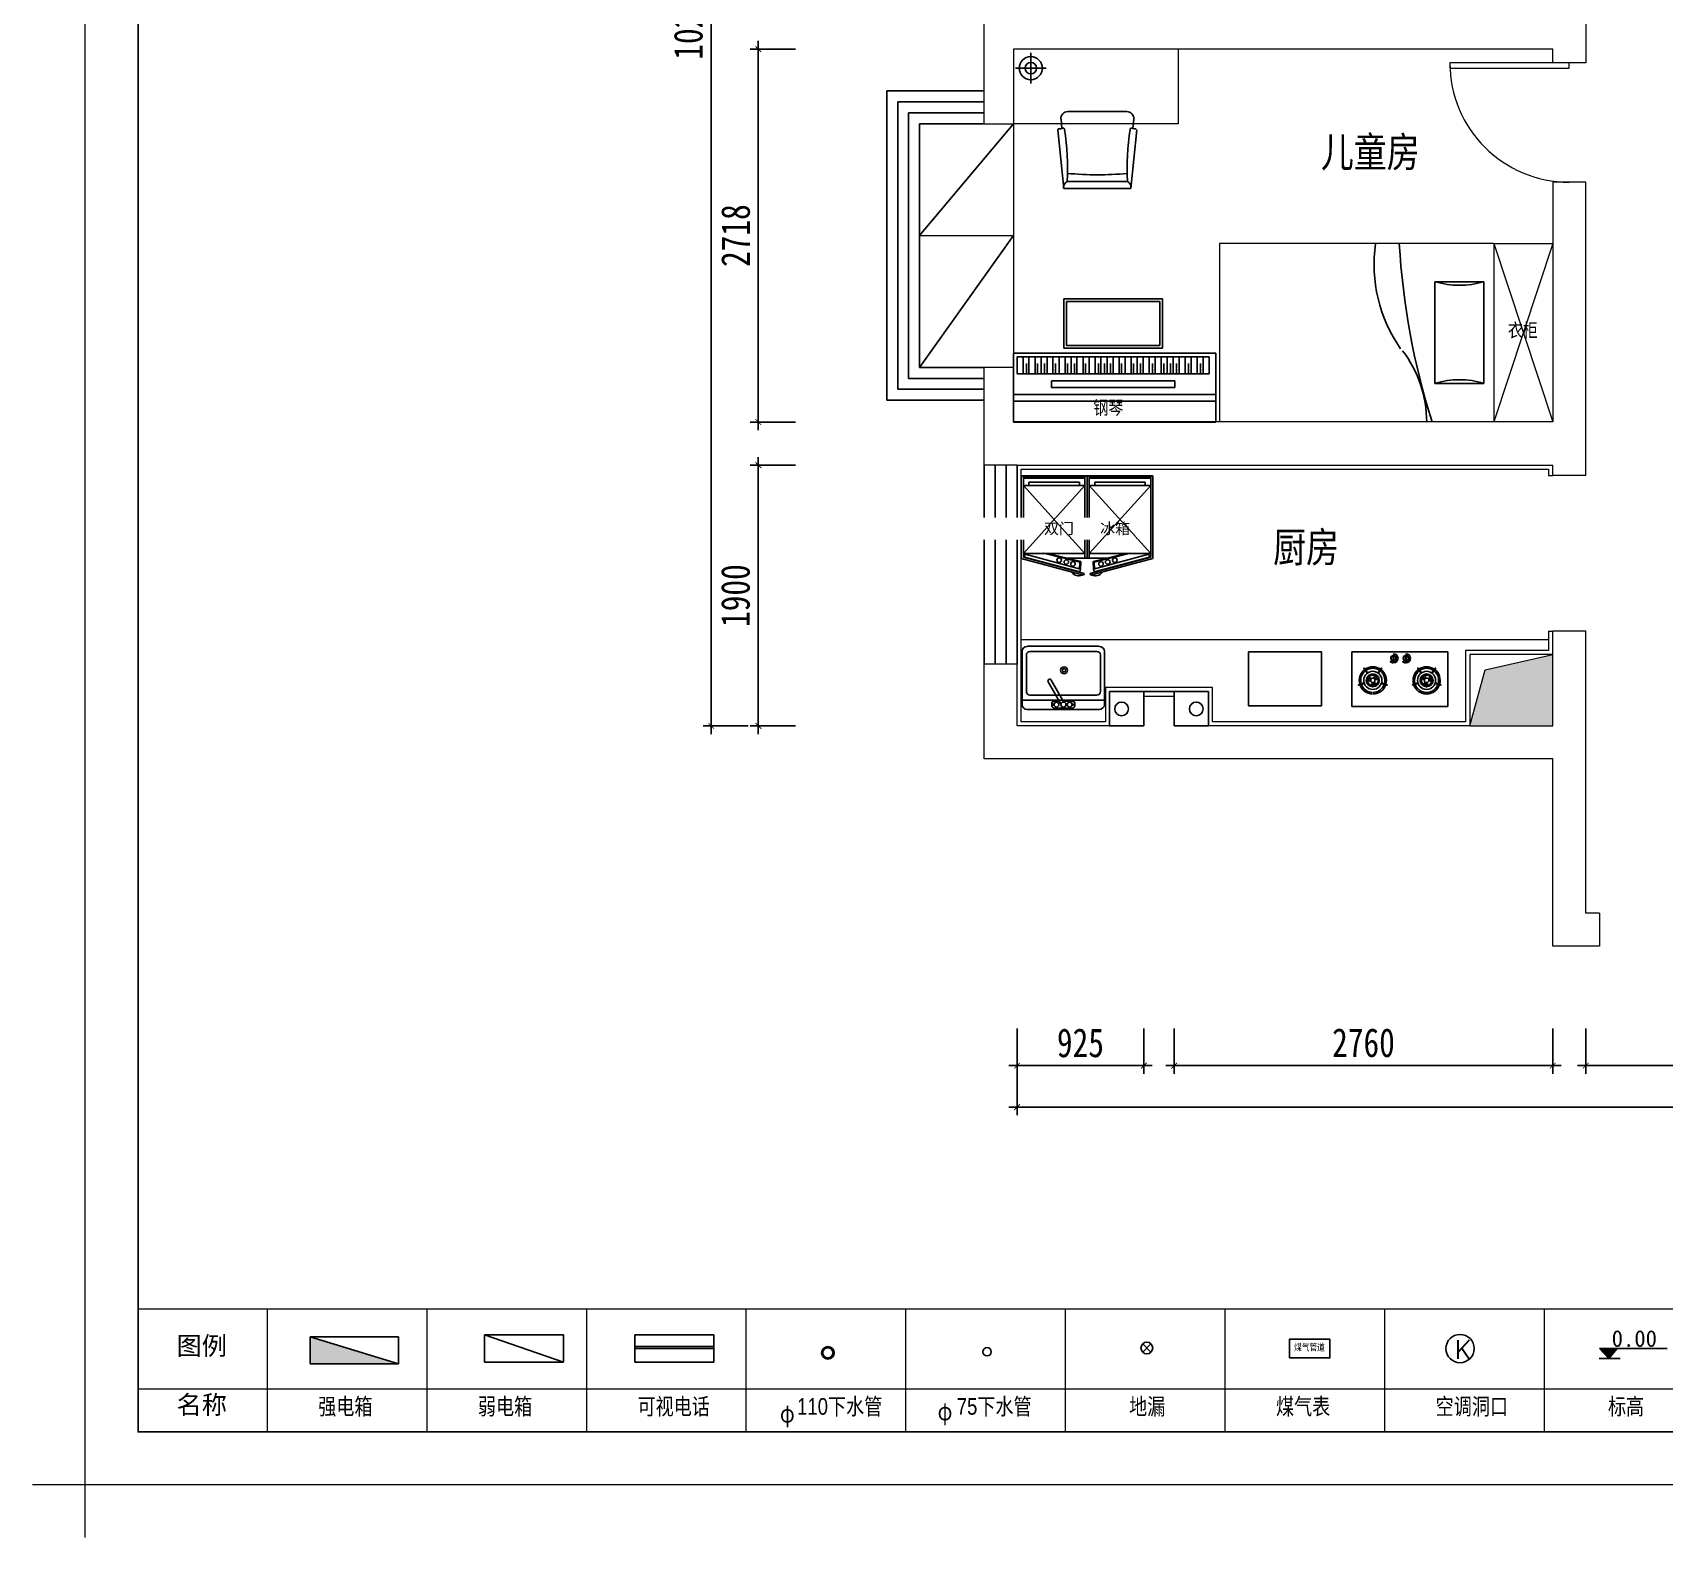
# Model space of a CAD drawing. Header units: millimetres. Extents: x 757294 to 891425, y -262592 to 287632.
# Drawn here: x 814055 to 825949, y -217126 to -206158 of the extents above; entities that cross this region are included whole.
import ezdxf

# ---------------------------------------------------------------- set-up
doc = ezdxf.new("R2010")
doc.units = ezdxf.units.MM
doc.header["$LTSCALE"] = 4
for name, color, linetype in [('t', 3, 'Continuous'), ('T-MS-图框', 8, 'Continuous'), ('家具1', 3, 'Continuous'), ('管道 灯具 开关 电线', 1, 'Continuous')]:
    doc.layers.add(name, color=color, linetype=linetype)
doc.layers.add('家具外轮廓线', color=3, linetype='Continuous', lineweight=15)
doc.layers.add('家具线', color=3, linetype='Continuous', lineweight=25)
doc.styles.add('-宋体', font='', dxfattribs={"width": 0.8})
doc.styles.add('-黑体', font='simhei.ttf', dxfattribs={"width": 0.8})
doc.styles.add('300', font='', dxfattribs={"height": 300})
doc.styles.get("Standard").update_dxf_attribs({"font": 'txt', "bigfont": 'gbcbig.shx'})
doc.styles.add('锦华 字体', font='')
doc.styles.get('-宋体').set_extended_font_data('仿宋_GB2312')
doc.styles.get('300').set_extended_font_data('SimSun')
doc.styles.get('锦华 字体').set_extended_font_data('NSimSun')
doc.dimstyles.new('立面尺寸标注', dxfattribs={"dimscale": 60, "dimtxt": 3.5, "dimasz": 0.7, "dimexe": 1, "dimexo": 0.5, "dimgap": 1, "dimtad": 1, "dimdec": 0, "dimdsep": 46, "dimtxsty": '-黑体', "dimblk": 'ARCHTICK', "dimcen": 2.5, "dimdle": 1, "dimclrd": 1, "dimclre": 1, "dimclrt": 3, "dimadec": 0, "dimazin": 0, "dimtfac": 1, "dimtdec": 0, "dimtix": 1, "dimtmove": 2, "dimatfit": 3, "dimfxl": 4.5, "dimfxlon": 1, "dimtolj": 1, "dimtzin": 0, "dimarcsym": 0})

# ---------------------------------------------------------------- blocks, each defined once
blk = doc.blocks.new('asdasda')
at = {"color": 1}
for p, q in [((172225, -5302), (172225, 20019)), ((205919, -4802), (171725, -4802))]:
    blk.add_line(p, q, dxfattribs=at)
at = {"layer": 'T-MS-图框', "color": 1}
blk.add_lwpolyline([(172725, 19019), (204919, 19019), (204919, -4302), (172725, -4302)], close=True, dxfattribs=at)
blk = doc.blocks.new('新123')
at = {"layer": '管道 灯具 开关 电线'}
blk.add_hatch(color=1, dxfattribs=at).paths.add_polyline_path([(-322704, -915784), (-323421, -915563), (-323421, -915784)])
at = {"layer": '管道 灯具 开关 电线', "color": 1}
for p, q in [((-323421, -915563), (-322704, -915563)), ((-323421, -915784), (-323421, -915563)), ((-323421, -915563), (-322704, -915784)), ((-322704, -915563), (-322704, -915784)), ((-322704, -915784), (-323421, -915784))]:
    blk.add_line(p, q, dxfattribs=at)
blk = doc.blocks.new('45y')
at = {"layer": '管道 灯具 开关 电线'}
blk.add_hatch(color=10, dxfattribs=at).paths.add_polyline_path([(412030, 294790), (411861, 294790), (411950, 294697)])
at = {"color": 3}
for p, q in [((398014, 295165), (420369, 295165)), ((399235, 295165), (399235, 294001)), ((400748, 295165), (400748, 294001)), ((402261, 295165), (402261, 294001)), ((403773, 295165), (403773, 294001)), ((405286, 295165), (405286, 294001)), ((406799, 295165), (406799, 294001)), ((408311, 295165), (408311, 294001)), ((409824, 295165), (409824, 294001)), ((411336, 295165), (411336, 294001)), ((411336, 295165), (411336, 294001)), ((398014, 294409), (420369, 294409))]:
    blk.add_line(p, q, dxfattribs=at)
at = {"layer": '管道 灯具 开关 电线', "color": 1}
for p, q in [((401295, 294920), (402045, 294920)), ((401295, 294660), (401295, 294920)), ((402045, 294920), (402045, 294660)), ((402719, 294920), (403469, 294920)), ((402719, 294660), (402719, 294920)), ((403469, 294920), (403469, 294660)), ((403469, 294810), (402719, 294810)), ((403469, 294790), (402719, 294790)), ((402045, 294660), (401295, 294660)), ((403469, 294660), (402719, 294660))]:
    blk.add_line(p, q, dxfattribs=at)
at = {"layer": '管道 灯具 开关 电线'}
for p, q in [((407533, 294834), (407611, 294756)), ((407533, 294756), (407611, 294834))]:
    blk.add_line(p, q, dxfattribs=at)
at = {"layer": '管道 灯具 开关 电线', "color": 10}
for p, q in [((412503, 294790), (411861, 294790)), ((411861, 294790), (411950, 294697)), ((411950, 294697), (412030, 294790)), ((412030, 294790), (411950, 294697)), ((412057, 294697), (411857, 294697))]:
    blk.add_line(p, q, dxfattribs=at)
at = {"layer": '管道 灯具 开关 电线', "color": 1}
blk.add_lwpolyline([(402045, 294660), (401295, 294920)], dxfattribs=at)
at = {"layer": '管道 灯具 开关 电线'}
blk.add_lwpolyline([(409307, 294880), (409307, 294701), (408925, 294701), (408925, 294880)], close=True, dxfattribs=at)
for centre, radius in [((404550, 294749), 59.4), ((404550, 294749), 48.6), ((406059, 294759), 39.4), ((407572, 294795), 55.5)]:
    blk.add_circle(centre, radius, dxfattribs=at)
blk.add_ellipse((410540, 294790), major_axis=(134, 1), ratio=1, start_param=-0.006335, end_param=6.27685, dxfattribs=at)
blk.add_blockref('asdasda', (225288, 298302))
at = {"layer": '管道 灯具 开关 电线', "xscale": 1.167898861458525, "yscale": 1.167898861458525, "zscale": 1.167898861463415}
blk.add_blockref('新123', (777368, 1364187), dxfattribs=at)
at = {"layer": 't', "color": 3, "char_height": 175.18, "width": 4575.3, "attachment_point": 1, "style": '锦华 字体'}
for s, insert in [('{\\fArial Unicode MS|b0|i0|c134|p0;图例}', (398378, 294904)), ('{\\fSimHei|b0|i0|c134|p49;名称}', (398378, 294345))]:
    blk.add_mtext(s, dxfattribs=dict(at, insert=insert))
at = {"layer": 't'}
for s, insert, char_height, width, attachment_point, style in [('{\\fArial Unicode MS|b0|i0|c134|p0;煤气管道}', (408968, 294834), 64.58, 348.24, 1, '-宋体'), ('{\\fArial Unicode MS|b0|i0|c134|p0;强电箱}', (399720, 294320), 157.11, 1335.31, 1, '-黑体'), ('{\\fArial Unicode MS|b0|i0|c134|p0;弱电箱}', (401233, 294320), 157.11, 1335.31, 1, '-黑体'), ('{\\fArial Unicode MS|b0|i0|c134|p0;可视电话}', (402746, 294320), 157.11, 1335.31, 1, '-黑体'), ('{\\fSimSun|b0|i0|c134|p2;\\H1.083x;φ}', (404236, 294259), 157.11, 2735.34, 3, '-黑体'), ('{\\fArial Unicode MS|b0|i0|c134|p0;110下水管}', (404258, 294320), 157.11, 1335.31, 1, '-黑体'), ('{\\fSimSun|b0|i0|c134|p2;\\H1.083x;φ}', (405730, 294280), 157.11, 2735.34, 3, '-黑体'), ('{\\fArial Unicode MS|b0|i0|c134|p0;75下水管}', (405771, 294320), 157.11, 1335.31, 1, '-黑体'), ('{\\fArial Unicode MS|b0|i0|c134|p0;地漏}', (407404, 294320), 157.11, 1335.31, 1, '-黑体'), ('{\\fArial Unicode MS|b0|i0|c134|p0;煤气表}', (408796, 294320), 157.11, 1335.31, 1, '-黑体'), ('{\\fArial Unicode MS|b0|i0|c134|p0;空调洞口}', (410309, 294320), 157.11, 1335.31, 1, '-黑体'), ('{\\fArial Unicode MS|b0|i0|c134|p0;标高}', (411942, 294320), 157.11, 1335.31, 1, '-黑体')]:
    blk.add_mtext(s, dxfattribs=dict(at, insert=insert, char_height=char_height, width=width, attachment_point=attachment_point, style=style))
at = {"layer": '管道 灯具 开关 电线'}
blk.add_text('K', height=175, dxfattribs=at).set_placement((410490, 294694))
at = {"layer": '管道 灯具 开关 电线', "style": '300'}
blk.add_text('0.00', height=157.7, dxfattribs=at).set_placement((411977, 294806))
blk = doc.blocks.new('_ArchTick')
at = {"color": 0, "linetype": 'ByBlock', "const_width": 0.15}
blk.add_lwpolyline([(-0.5, -0.5), (0.5, 0.5)], dxfattribs=at)
blk = doc.blocks.new('*D238')
at = {"layer": 'Defpoints', "color": 0, "ltscale": 5}
for p in [(825376, -212576), (830476, -212576), (825376, -213687)]:
    blk.add_point(p, dxfattribs=at)
at = {"layer": '家具外轮廓线', "color": 1, "lineweight": -2, "ltscale": 5}
for p, q in [((825376, -213417), (825376, -213747)), ((830476, -213417), (830476, -213747)), ((830536, -213687), (825316, -213687))]:
    blk.add_line(p, q, dxfattribs=at)
at = {"layer": '家具外轮廓线', "color": 1, "lineweight": -2, "ltscale": 5, "xscale": 42, "yscale": 42, "zscale": 42, "rotation": 180}
blk.add_blockref('_ArchTick', (825376, -213687), dxfattribs=at)
at = {"layer": '家具外轮廓线', "color": 1, "lineweight": -2, "ltscale": 5, "xscale": 42, "yscale": 42, "zscale": 42}
blk.add_blockref('_ArchTick', (830476, -213687), dxfattribs=at)
at = {"layer": '家具外轮廓线', "color": 3, "ltscale": 5, "insert": (827926, -213521), "char_height": 210, "attachment_point": 5, "style": '-黑体'}
blk.add_mtext('\\A1;5100', dxfattribs=at)
blk = doc.blocks.new('*D239')
at = {"layer": 'Defpoints', "color": 0, "ltscale": 5}
for p in [(822376, -211211), (825136, -211211), (822376, -213687)]:
    blk.add_point(p, dxfattribs=at)
at = {"layer": '家具外轮廓线', "color": 1, "lineweight": -2, "ltscale": 5}
for p, q in [((822376, -213417), (822376, -213747)), ((825136, -213417), (825136, -213747)), ((825196, -213687), (822316, -213687))]:
    blk.add_line(p, q, dxfattribs=at)
at = {"layer": '家具外轮廓线', "color": 1, "lineweight": -2, "ltscale": 5, "xscale": 42, "yscale": 42, "zscale": 42, "rotation": 180}
blk.add_blockref('_ArchTick', (822376, -213687), dxfattribs=at)
at = {"layer": '家具外轮廓线', "color": 1, "lineweight": -2, "ltscale": 5, "xscale": 42, "yscale": 42, "zscale": 42}
blk.add_blockref('_ArchTick', (825136, -213687), dxfattribs=at)
at = {"layer": '家具外轮廓线', "color": 3, "ltscale": 5, "insert": (823756, -213521), "char_height": 210, "attachment_point": 5, "style": '-黑体'}
blk.add_mtext('\\A1;2760', dxfattribs=at)
blk = doc.blocks.new('*D240')
at = {"layer": 'Defpoints', "color": 0, "ltscale": 5}
for p in [(821231, -211211), (822156, -211211), (821231, -213687)]:
    blk.add_point(p, dxfattribs=at)
at = {"layer": '家具外轮廓线', "color": 1, "lineweight": -2, "ltscale": 5}
for p, q in [((821231, -213417), (821231, -213747)), ((822156, -213417), (822156, -213747)), ((822216, -213687), (821171, -213687))]:
    blk.add_line(p, q, dxfattribs=at)
at = {"layer": '家具外轮廓线', "color": 1, "lineweight": -2, "ltscale": 5, "xscale": 42, "yscale": 42, "zscale": 42, "rotation": 180}
blk.add_blockref('_ArchTick', (821231, -213687), dxfattribs=at)
at = {"layer": '家具外轮廓线', "color": 1, "lineweight": -2, "ltscale": 5, "xscale": 42, "yscale": 42, "zscale": 42}
blk.add_blockref('_ArchTick', (822156, -213687), dxfattribs=at)
at = {"layer": '家具外轮廓线', "color": 3, "ltscale": 5, "insert": (821693, -213522), "char_height": 210, "attachment_point": 5, "style": '-黑体'}
blk.add_mtext('\\A1;925', dxfattribs=at)
blk = doc.blocks.new('*D241')
at = {"layer": 'Defpoints', "color": 0, "ltscale": 5}
for p in [(821231, -211211), (831926, -212656), (821231, -213989)]:
    blk.add_point(p, dxfattribs=at)
at = {"layer": '家具外轮廓线', "color": 1, "lineweight": -2, "ltscale": 5}
for p, q in [((821231, -213719), (821231, -214049)), ((831926, -213719), (831926, -214049)), ((831986, -213989), (821171, -213989))]:
    blk.add_line(p, q, dxfattribs=at)
at = {"layer": '家具外轮廓线', "color": 1, "lineweight": -2, "ltscale": 5, "xscale": 42, "yscale": 42, "zscale": 42, "rotation": 180}
blk.add_blockref('_ArchTick', (821231, -213989), dxfattribs=at)
at = {"layer": '家具外轮廓线', "color": 1, "lineweight": -2, "ltscale": 5, "xscale": 42, "yscale": 42, "zscale": 42}
blk.add_blockref('_ArchTick', (831926, -213989), dxfattribs=at)
at = {"layer": '家具外轮廓线', "color": 3, "ltscale": 5, "insert": (826578, -213823), "char_height": 210, "attachment_point": 5, "style": '-黑体'}
blk.add_mtext('\\A1;10695', dxfattribs=at)
blk = doc.blocks.new('*D248')
at = {"layer": 'Defpoints', "color": 0, "ltscale": 5}
for p in [(821206, -206278), (819345, -208996), (821206, -208996)]:
    blk.add_point(p, dxfattribs=at)
at = {"layer": '家具外轮廓线', "color": 1, "lineweight": -2, "ltscale": 5}
for p, q in [((819345, -206218), (819345, -209056)), ((819615, -206278), (819285, -206278)), ((819615, -208996), (819285, -208996))]:
    blk.add_line(p, q, dxfattribs=at)
at = {"layer": '家具外轮廓线', "color": 1, "lineweight": -2, "ltscale": 5, "xscale": 42, "yscale": 42, "zscale": 42}
for p, rotation in [((819345, -206278), 90), ((819345, -208996), 270)]:
    blk.add_blockref('_ArchTick', p, dxfattribs=dict(at, rotation=rotation))
at = {"layer": '家具外轮廓线', "color": 3, "ltscale": 5, "insert": (819180, -207637), "char_height": 210, "attachment_point": 5, "rotation": 90, "style": '-黑体'}
blk.add_mtext('\\A1;2718', dxfattribs=at)
blk = doc.blocks.new('*D249')
at = {"layer": 'Defpoints', "color": 0, "ltscale": 5}
for p in [(821231, -209311), (819345, -211211), (821231, -211211)]:
    blk.add_point(p, dxfattribs=at)
at = {"layer": '家具外轮廓线', "color": 1, "lineweight": -2, "ltscale": 5}
for p, q in [((819615, -209311), (819285, -209311)), ((819345, -209251), (819345, -211271)), ((819615, -211211), (819285, -211211))]:
    blk.add_line(p, q, dxfattribs=at)
at = {"layer": '家具外轮廓线', "color": 1, "lineweight": -2, "ltscale": 5, "xscale": 42, "yscale": 42, "zscale": 42}
for p, rotation in [((819345, -209311), 90), ((819345, -211211), 270)]:
    blk.add_blockref('_ArchTick', p, dxfattribs=dict(at, rotation=rotation))
at = {"layer": '家具外轮廓线', "color": 3, "ltscale": 5, "insert": (819179, -210261), "char_height": 210, "attachment_point": 5, "rotation": 90, "style": '-黑体'}
blk.add_mtext('\\A1;1900', dxfattribs=at)
blk = doc.blocks.new('*D233')
at = {"layer": 'Defpoints', "color": 0, "ltscale": 5}
for p in [(821216, -200928), (819002, -211211), (821231, -211211)]:
    blk.add_point(p, dxfattribs=at)
at = {"layer": '家具外轮廓线', "color": 1, "lineweight": -2, "ltscale": 5}
for p, q in [((819002, -200868), (819002, -211271)), ((819272, -200928), (818942, -200928)), ((819272, -211211), (818942, -211211))]:
    blk.add_line(p, q, dxfattribs=at)
at = {"layer": '家具外轮廓线', "color": 1, "lineweight": -2, "ltscale": 5, "xscale": 42, "yscale": 42, "zscale": 42}
for p, rotation in [((819002, -200928), 90), ((819002, -211211), 270)]:
    blk.add_blockref('_ArchTick', p, dxfattribs=dict(at, rotation=rotation))
at = {"layer": '家具外轮廓线', "color": 3, "ltscale": 5, "insert": (818835, -206069), "char_height": 210, "attachment_point": 5, "rotation": 90, "style": '-黑体'}
blk.add_mtext('\\A1;10283', dxfattribs=at)
blk = doc.blocks.new('zt')
at = {"layer": '家具1', "color": 3, "linetype": 'ByBlock'}
for p, q in [((38601, 56033), (38601, 56433)), ((38601, 56433), (39301, 56433)), ((39301, 56433), (39301, 56033)), ((39301, 56033), (38601, 56033))]:
    blk.add_line(p, q, dxfattribs=at)
at = {"layer": '家具1', "color": 1}
for p, q in [((38690, 56261), (38651, 56274)), ((38691, 56264), (38652, 56277)), ((38818, 56264), (38857, 56277)), ((38819, 56261), (38858, 56274)), ((39082, 56261), (39044, 56274)), ((39083, 56264), (39045, 56277)), ((39211, 56264), (39250, 56277)), ((39212, 56261), (39251, 56274)), ((38713, 56188), (38690, 56155)), ((38716, 56186), (38692, 56153)), ((38793, 56186), (38817, 56153)), ((38796, 56188), (38820, 56155)), ((39106, 56188), (39082, 56155)), ((39109, 56186), (39085, 56153)), ((39186, 56186), (39210, 56153)), ((39188, 56188), (39212, 56155)), ((38876, 56083), (38873, 56083)), ((38876, 56080), (38873, 56080)), ((38903, 56099), (38903, 56064)), ((38904, 56111), (38904, 56114)), ((38906, 56051), (38906, 56048)), ((38907, 56111), (38907, 56114)), ((38909, 56099), (38909, 56064)), ((38927, 56103), (38929, 56105)), ((38966, 56083), (38963, 56083)), ((38966, 56080), (38963, 56080)), ((38993, 56099), (38993, 56064)), ((38995, 56111), (38995, 56114)), ((38996, 56051), (38996, 56048)), ((38998, 56111), (38998, 56114)), ((38999, 56099), (38999, 56064)), ((39017, 56103), (39019, 56105))]:
    blk.add_line(p, q, dxfattribs=at)
for centre, radius in [((38755, 56242), 66), ((38755, 56242), 47.3), ((38755, 56242), 38.5), ((39147, 56242), 66), ((39147, 56242), 47.3), ((39147, 56242), 38.5), ((38755, 56242), 16.5), ((39147, 56242), 16.5), ((38906, 56081), 20), ((38996, 56081), 20)]:
    blk.add_circle(centre, radius, dxfattribs=at)
for centre, radius, start, end in [((38652, 56275), 1.65, 72.0007, 252.0007), ((38755, 56242), 99, 162.9556, 233.0457), ((38755, 56242), 99, 90.9556, 161.0457), ((38755, 56242), 88, 163.075, 232.9263), ((38755, 56242), 88, 91.075, 160.9263), ((38690, 56263), 1.65, 252.0007, 72.0007), ((38753, 56269), 5.5, 93.5265, 273.5265), ((38755, 56242), 33, 60.0007, 93.5265), ((38755, 56242), 22, 60.0007, 93.5265), ((38755, 56242), 99, 18.9556, 89.0457), ((38755, 56242), 88, 19.075, 88.9263), ((38768, 56266), 5.5, 240.0007, 60.0007), ((38755, 56242), 88, 307.075, 16.9263), ((38755, 56242), 99, 306.9556, 17.0457), ((38819, 56263), 1.65, 108.0007, 288.0007), ((38858, 56275), 1.65, 288.0007, 108.0007), ((39044, 56275), 1.65, 71.9993, 251.9993), ((39147, 56242), 99, 162.9543, 233.0444), ((39147, 56242), 99, 90.9543, 161.0444), ((39147, 56242), 88, 163.0737, 232.925), ((39147, 56242), 88, 91.0737, 160.925), ((39083, 56263), 1.65, 251.9993, 71.9993), ((39133, 56266), 5.5, 119.9993, 299.9993), ((39147, 56242), 33, 86.4735, 119.9993), ((39147, 56242), 22, 86.4735, 119.9993), ((39147, 56242), 99, 18.9543, 89.0444), ((39147, 56242), 88, 19.0737, 88.925), ((39149, 56269), 5.5, 266.4735, 86.4735), ((39147, 56242), 88, 307.0737, 16.925), ((39147, 56242), 99, 306.9543, 17.0444), ((39212, 56263), 1.65, 107.9993, 287.9993), ((39250, 56275), 1.65, 287.9993, 107.9993), ((38691, 56154), 1.65, 144.0007, 324.0007), ((38755, 56242), 99, 234.9556, 305.0457), ((38755, 56242), 88, 235.075, 304.9263), ((38715, 56187), 1.65, 324.0007, 144.0007), ((38727, 56242), 5.5, 0.0007, 180.0007), ((38755, 56242), 33, 180.0007, 213.5265), ((38732, 56227), 5.5, 213.5265, 33.5265), ((38755, 56242), 22, 180.0007, 213.5265), ((38768, 56218), 5.5, 120.0007, 300.0007), ((38755, 56242), 22, 300.0007, 333.5265), ((38755, 56242), 33, 300.0007, 333.5265), ((38779, 56230), 5.5, 333.5265, 153.5265), ((38794, 56187), 1.65, 36.0007, 216.0007), ((38818, 56154), 1.65, 216.0007, 36.0007), ((39084, 56154), 1.65, 143.9993, 323.9993), ((39147, 56242), 99, 234.9543, 305.0444), ((39147, 56242), 88, 235.0737, 304.925), ((39107, 56187), 1.65, 323.9993, 143.9993), ((39123, 56230), 5.5, 26.4735, 206.4735), ((39147, 56242), 33, 206.4735, 239.9993), ((39147, 56242), 22, 206.4735, 239.9993), ((39133, 56218), 5.5, 239.9993, 59.9993), ((39170, 56227), 5.5, 146.4735, 326.4735), ((39147, 56242), 22, 326.4735, 359.9993), ((39175, 56242), 5.5, 359.9993, 179.9993), ((39147, 56242), 33, 326.4735, 359.9993), ((39187, 56187), 1.65, 35.9993, 215.9993), ((39211, 56154), 1.65, 215.9993, 35.9993), ((38906, 56081), 33, 92.6046, 177.3941), ((38906, 56081), 33, 182.6046, 269.9993), ((38906, 56081), 30, 92.8653, 177.1333), ((38906, 56081), 30, 182.8653, 269.9993), ((38906, 56081), 18, 99.5934, 260.4053), ((38906, 56098), 3.01, 355.1237, 184.8749), ((38906, 56064), 3.01, 175.1237, 4.8749), ((38906, 56081), 33, 44.9993, 87.3941), ((38906, 56081), 30, 44.9993, 87.1333), ((38906, 56081), 18, 279.5934, 80.4053), ((38996, 56081), 33, 92.6046, 177.3941), ((38996, 56081), 33, 182.6046, 269.9993), ((38996, 56081), 30, 92.8653, 177.1333), ((38996, 56081), 30, 182.8653, 269.9993), ((38996, 56081), 18, 99.5934, 260.4053), ((38996, 56098), 3.01, 355.1237, 184.8749), ((38996, 56064), 3.01, 175.1237, 4.8749), ((38996, 56081), 33, 44.9993, 87.3941), ((38996, 56081), 30, 44.9993, 87.1333), ((38996, 56081), 18, 279.5934, 80.4053)]:
    blk.add_arc(centre, radius, start, end, dxfattribs=at)
blk = doc.blocks.new('sfsdfaf')
at = {"layer": '家具1', "color": 3}
for p, q in [((775651, 207825), (775651, 208210)), ((775681, 207918), (775681, 208185)), ((775688, 208248), (776213, 208248)), ((775706, 208210), (776196, 208210)), ((776221, 207918), (776221, 208185)), ((776251, 208210), (776251, 207825)), ((775840, 207990), (775933, 207829)), ((775954, 207841), (775862, 208002)), ((776196, 207893), (775706, 207893)), ((775866, 207818), (775866, 207828)), ((775875, 207827), (775885, 207827)), ((775875, 207818), (775875, 207827)), ((775885, 207818), (775875, 207818)), ((775886, 207848), (775922, 207848)), ((776015, 207798), (775886, 207798)), ((775951, 207848), (776015, 207848)), ((776024, 207827), (776014, 207827)), ((776014, 207819), (776024, 207819)), ((776024, 207819), (776024, 207827)), ((776035, 207828), (776035, 207818)), ((776213, 207788), (775688, 207788))]:
    blk.add_line(p, q, dxfattribs=at)
at = {"layer": '家具1', "color": 1}
blk.add_line((776251, 207856), (775651, 207856), dxfattribs=at)
for radius in [25, 12.5]:
    blk.add_circle((775956, 208073), radius, dxfattribs=at)
at = {"layer": '家具1', "color": 3}
for centre, radius in [((775901, 207823), 17.5), ((775951, 207823), 18.8), ((775997, 207823), 17.5)]:
    blk.add_circle(centre, radius, dxfattribs=at)
for centre, radius, start, end in [((775688, 208210), 37.5, 90, 180), ((775706, 208185), 25, 90, 180), ((776196, 208185), 25, 0, 90), ((776213, 208210), 37.5, 0, 90), ((775706, 207918), 25, 180, 270), ((775851, 207996), 12.5, 30, 210), ((776196, 207918), 25, 270, 0), ((775688, 207825), 37.5, 180, 270), ((775886, 207828), 20, 90, 180), ((775886, 207818), 20, 180, 270), ((776015, 207828), 20, 0, 90), ((776015, 207818), 20, 270, 0), ((776213, 207825), 37.5, 270, 0)]:
    blk.add_arc(centre, radius, start, end, dxfattribs=at)
blk = doc.blocks.new('56')
at = {"layer": '家具1'}
for p, q in [((75807, 42413), (76262, 42535)), ((76265, 42524), (75823, 42405)), ((75832, 42403), (76234, 42510)), ((75837, 42383), (76239, 42491)), ((76232, 42489), (76235, 42441)), ((76239, 42491), (76234, 42510)), ((76239, 42491), (76242, 42435)), ((76265, 42524), (76262, 42535)), ((76309, 42524), (76312, 42535)), ((76309, 42524), (76751, 42405)), ((76767, 42413), (76312, 42535)), ((76335, 42491), (76332, 42435)), ((76335, 42491), (76340, 42510)), ((76737, 42383), (76335, 42491)), ((76742, 42403), (76340, 42510)), ((76342, 42489), (76340, 42441)), ((75823, 42376), (76271, 42376)), ((75837, 42383), (75832, 42403)), ((75837, 42383), (75840, 42376)), ((76235, 42441), (75970, 42375)), ((76242, 42435), (76001, 42376)), ((76146, 42411), (76287, 42411)), ((76287, 41811), (76287, 42411)), ((76429, 42411), (76287, 42411)), ((76303, 41811), (76303, 42411)), ((76332, 42435), (76573, 42376)), ((76340, 42441), (76605, 42375)), ((76737, 42383), (76735, 42376)), ((76737, 42383), (76742, 42403)), ((76751, 41811), (76751, 42405)), ((76751, 42001), (76751, 42376)), ((76751, 42007), (76751, 42354)), ((76767, 41811), (76767, 42413)), ((76271, 41881), (75823, 41881)), ((75863, 41881), (75863, 41856)), ((76231, 41881), (76231, 41856)), ((76303, 41881), (76751, 41881)), ((76343, 41881), (76343, 41856)), ((76711, 41881), (76711, 41856)), ((75807, 41811), (76287, 41811)), ((76271, 41827), (75823, 41827)), ((76271, 41819), (75823, 41819)), ((76231, 41856), (75863, 41856)), ((76767, 41811), (76287, 41811)), ((76303, 41827), (76751, 41827)), ((76303, 41819), (76751, 41819)), ((76343, 41856), (76711, 41856))]:
    blk.add_line(p, q, dxfattribs=at)
at = {"layer": '家具1', "color": 1}
for centre in [(76185, 42453), (76389, 42453), (76084, 42426), (76136, 42439), (76438, 42439), (76490, 42426)]:
    blk.add_circle(centre, 16.8, dxfattribs=at)
at = {"layer": '家具1'}
for centre, start, end in [((76228, 42473), 69.8756, 140.1244), ((76346, 42473), 39.8756, 110.1244)]:
    blk.add_arc(centre, 66.7, start, end, dxfattribs=at)
at = {"layer": '家具线'}
blk.add_line((76751, 42376), (76303, 42376), dxfattribs=at)
at = {"layer": '家具1', "insert": (76601, 42244, 12939), "char_height": 80, "width": 1227.96, "attachment_point": 7, "rotation": 180, "bg_fill": 2}
blk.add_mtext('{\\fSimHei|b0|i0|c134|p2;双门}', dxfattribs=at)
at = {"layer": '家具1'}
for p, q in [((75807, 41811), (75807, 42413)), ((75823, 41811), (75823, 42405)), ((75823, 42001), (75823, 42376)), ((75823, 42007), (75823, 42354)), ((76271, 41811), (76271, 42411)), ((76287, 41811), (76287, 42411))]:
    blk.add_line(p, q, dxfattribs=at)
at = {"layer": '家具1', "insert": (75973, 42244, 12939), "char_height": 80, "width": 1227.96, "attachment_point": 9, "rotation": 180, "bg_fill": 2}
blk.add_mtext('{\\fSimHei|b0|i0|c134|p2;冰箱}', dxfattribs=at)
at = {"layer": '家具1', "color": 1}
for p, q in [((75823, 41881), (76271, 42376)), ((75823, 42376), (76271, 41881)), ((76751, 42376), (76303, 41881)), ((76303, 42376), (76751, 41881))]:
    blk.add_line(p, q, dxfattribs=at)
blk = doc.blocks.new('dfewrewr')
at = {"layer": '家具1'}
for p, q in [((754595, 210866), (754595, 210126)), ((754951, 210866), (754595, 210866)), ((754951, 210126), (754951, 210866)), ((754595, 210126), (754951, 210126))]:
    blk.add_line(p, q, dxfattribs=at)
for centre, radius, start, end in [((755221, 210992), 1070, 171.8364, 214.9983), ((759668, 211452), 5342, 183.2995, 197.5131), ((754773, 211476), 635, 253.7398, 286.2602), ((753664, 209839), 871, 0.3588, 37.0522), ((754773, 209517), 635, 73.7398, 106.2602)]:
    blk.add_arc(centre, radius, start, end, dxfattribs=at)
blk = doc.blocks.new('rerwe')
at = {"layer": '家具1', "color": 3}
for p, q in [((798873, 210962), (799233, 210962)), ((798873, 210242), (798873, 210962)), ((799233, 210962), (799233, 210242)), ((799233, 210242), (798873, 210242))]:
    blk.add_line(p, q, dxfattribs=at)
at = {"layer": '家具1', "color": 1}
for p, q in [((798893, 210262), (798893, 210942)), ((798893, 210942), (799213, 210942)), ((799213, 210942), (799213, 210262)), ((799213, 210262), (798893, 210262))]:
    blk.add_line(p, q, dxfattribs=at)
blk = doc.blocks.new('asdew')
at = {"layer": '家具1', "color": 3}
for p, q in [((828594, 211458), (828594, 211758)), ((828594, 211758), (830069, 211758)), ((828619, 211733), (828619, 211608)), ((828619, 211733), (830019, 211733)), ((830019, 211733), (830019, 211608)), ((830069, 211758), (830069, 211458)), ((830019, 211608), (828619, 211608)), ((828869, 211558), (828869, 211508)), ((829769, 211558), (828869, 211558)), ((828869, 211508), (829769, 211508)), ((829769, 211508), (829769, 211558)), ((828594, 211458), (828594, 211458)), ((828594, 211257), (828594, 211458)), ((830069, 211458), (828594, 211458)), ((830069, 211408), (828594, 211408)), ((830069, 211458), (830069, 211458)), ((830069, 211458), (830069, 211257)), ((830069, 211257), (828594, 211257))]:
    blk.add_line(p, q, dxfattribs=at)
at = {"layer": '家具1', "color": 1}
for p, q in [((828663, 211733), (828663, 211608)), ((828706, 211733), (828706, 211608)), ((828750, 211733), (828750, 211608)), ((828794, 211733), (828794, 211608)), ((828838, 211733), (828838, 211608)), ((828881, 211733), (828881, 211608)), ((828925, 211733), (828925, 211608)), ((828969, 211733), (828969, 211608)), ((829013, 211733), (829013, 211608)), ((829056, 211733), (829056, 211608)), ((829100, 211733), (829100, 211608)), ((829144, 211733), (829144, 211608)), ((829188, 211733), (829188, 211608)), ((829231, 211733), (829231, 211608)), ((829275, 211733), (829275, 211608)), ((829319, 211733), (829319, 211608)), ((829363, 211733), (829363, 211608)), ((829406, 211733), (829406, 211608)), ((829450, 211733), (829450, 211608)), ((829494, 211733), (829494, 211608)), ((829538, 211733), (829538, 211608)), ((829581, 211733), (829581, 211608)), ((829625, 211733), (829625, 211608)), ((829669, 211733), (829669, 211608)), ((829713, 211733), (829713, 211608)), ((829756, 211733), (829756, 211608)), ((829800, 211733), (829800, 211608)), ((829844, 211733), (829844, 211608)), ((829888, 211733), (829888, 211608)), ((829931, 211733), (829931, 211608)), ((829975, 211733), (829975, 211608)), ((828688, 211608), (828688, 211683)), ((828769, 211608), (828769, 211683)), ((828819, 211608), (828819, 211683)), ((828900, 211608), (828900, 211683)), ((828988, 211608), (828988, 211683)), ((829038, 211608), (829038, 211683)), ((829119, 211608), (829119, 211683)), ((829213, 211608), (829213, 211683)), ((829256, 211608), (829256, 211683)), ((829300, 211608), (829300, 211683)), ((829381, 211608), (829381, 211683)), ((829469, 211608), (829469, 211683)), ((829519, 211608), (829519, 211683)), ((829606, 211608), (829606, 211683)), ((829688, 211608), (829688, 211683)), ((829738, 211608), (829738, 211683)), ((829781, 211608), (829781, 211683)), ((829869, 211608), (829869, 211683)), ((829956, 211608), (829956, 211683))]:
    blk.add_line(p, q, dxfattribs=at)
at = {"layer": '家具外轮廓线', "color": 3, "rotation": 90}
blk.add_blockref('rerwe', (1039921, -587078), dxfattribs=at)
at = {"layer": 't', "insert": (829394, 211412), "char_height": 100, "width": 333.46, "attachment_point": 3, "style": '-黑体'}
blk.add_mtext('钢琴', dxfattribs=at)
blk = doc.blocks.new('yz')
at = {"layer": '家具1', "color": 3}
for p, q in [((49839, 50689), (49883, 51117)), ((49883, 51117), (50373, 51117)), ((49908, 51067), (50347, 51067)), ((50416, 50689), (50373, 51117)), ((49863, 50612), (49869, 50680)), ((50393, 50612), (50387, 50680)), ((49912, 50557), (50343, 50557))]:
    blk.add_line(p, q, dxfattribs=at)
for centre, radius, start, end in [((49928, 51109), 46.5, 170.0218, 244.303), ((47818, 50982), 2092, 351.8571, 2.3222), ((52437, 50982), 2092, 177.6778, 188.1429), ((50327, 51109), 46.5, 295.697, 9.9782), ((50131, 48576), 2441, 84.9885, 95.1888), ((49844, 50688), 5, 174.8978, 270.6251), ((49845, 50594), 89, 70.1472, 90.6251), ((49879, 50687), 10, 250.1472, 352.6043), ((50376, 50687), 10, 187.3957, 289.8528), ((50410, 50594), 89, 89.3749, 109.8528), ((49912, 50607), 50, 174.8978, 270), ((50343, 50607), 50, 270, 5.1022)]:
    blk.add_arc(centre, radius, start, end, dxfattribs=at)
blk = doc.blocks.new('td')
at = {"layer": '家具1', "color": 1}
for p, q in [((50548, 50437), (50548, 50137)), ((50698, 50287), (50398, 50287))]:
    blk.add_line(p, q, dxfattribs=at)
at = {"layer": '家具1', "color": 3}
blk.add_circle((50548, 50287), 112, dxfattribs=at)
at = {"layer": '家具1', "color": 1}
blk.add_circle((50548, 50287), 56.2, dxfattribs=at)

msp = doc.modelspace()

# ---------------------------------------------------------------- hatches: boundary and pattern name
h = msp.add_hatch()
h.set_pattern_fill('ANGLE', color=1, style=0)
h.set_pattern_definition([(0, (825135.803, -211210.527), (0, 6.985), [5.08, -1.905]), (90, (825135.803, -211210.527), (-6.985, 4e-16), [5.08, -1.905])])
h.paths.add_polyline_path([(825135.8, -210690.5), (824644.1, -210802.6), (824530.8, -211210.5), (825135.8, -211210.5)])

# ---------------------------------------------------------------- linework, layer by layer
at = {"color": 1}
for p, q in [((820990.8, -206582.5), (820280.8, -206582.5)), ((820280.8, -206582.5), (820280.8, -208837.5)), ((820990.8, -206662.5), (820360.8, -206662.5)), ((820360.8, -206662.5), (820360.8, -208757.5)), ((820990.8, -206742.5), (820440.8, -206742.5)), ((820440.8, -206742.5), (820440.8, -208677.5)), ((820990.8, -206822.5), (820520.8, -206822.5)), ((820520.8, -206822.5), (820520.8, -208597.5)), ((821205.8, -206822.5), (820520.8, -207636.5)), ((821205.8, -207636.5), (820520.8, -208597.5)), ((820520.8, -208597.5), (820990.8, -208597.5)), ((820440.8, -208677.5), (820990.8, -208677.5)), ((820280.8, -208837.5), (820990.8, -208837.5)), ((820360.8, -208757.5), (820990.8, -208757.5)), ((820990.8, -210760.5), (820990.8, -209310.5)), ((821070.8, -210760.5), (821070.8, -209310.5)), ((821150.8, -210760.5), (821150.8, -209310.5)), ((821230.8, -210760.5), (821230.8, -209310.5)), ((822375.8, -210960.5), (822155.8, -210960.5))]:
    msp.add_line(p, q, dxfattribs=at)
for points in [[(822155.8, -211210.5), (821905.8, -211210.5), (821905.8, -210960.5), (822155.8, -210960.5)], [(822375.8, -211210.5), (822625.8, -211210.5), (822625.8, -210960.5), (822375.8, -210960.5)]]:
    msp.add_lwpolyline(points, close=True, dxfattribs=at)
at = {"layer": '家具1', "color": 3, "linetype": 'ByBlock'}
msp.add_lwpolyline([(823451, -211065.3), (822919, -211065.3), (822919, -210671.9), (823451, -210671.9)], close=True, dxfattribs=at)
at = {"layer": '家具外轮廓线', "color": 7, "ltscale": 5}
for p, q in [((825375.8, -204132.5), (825375.8, -206377.5)), ((820990.8, -206822.5), (820990.8, -205432.5)), ((825135.8, -206277.5), (821205.8, -206277.5)), ((821205.8, -206277.5), (821205.8, -208995.5)), ((825135.8, -206377.5), (825135.8, -206277.5)), ((825375.8, -206377.5), (825135.8, -206377.5)), ((820990.8, -206822.5), (821205.8, -206822.5)), ((825135.8, -207247.5), (825135.8, -208995.5)), ((825375.8, -207247.5), (825135.8, -207247.5)), ((825375.8, -209385.5), (825375.8, -207247.5)), ((820990.8, -209310.5), (820990.8, -208597.5)), ((821205.8, -208597.5), (820990.8, -208597.5)), ((825135.8, -208995.5), (821205.8, -208995.5)), ((821230.8, -209310.5), (820990.8, -209310.5)), ((821230.8, -209310.5), (825135.8, -209310.5)), ((825135.8, -209385.5), (825135.8, -209310.5)), ((825375.8, -209385.5), (825135.8, -209385.5)), ((825375.8, -210520.5), (825135.8, -210520.5)), ((825135.8, -210690.5), (825135.8, -210520.5)), ((825375.8, -212575.5), (825375.8, -210520.5)), ((820990.8, -211450.5), (820990.8, -210760.5)), ((821230.8, -210760.5), (820990.8, -210760.5)), ((821230.8, -211210.5), (821230.8, -210760.5)), ((824644.1, -210802.6), (825135.8, -210690.5)), ((824530.8, -211210.5), (824644.1, -210802.6)), ((822375.8, -210995.5), (822155.8, -210995.5)), ((822155.8, -210995.5), (822155.8, -211210.5)), ((822375.8, -211210.5), (822375.8, -210995.5)), ((822155.8, -211210.5), (821230.8, -211210.5)), ((824530.8, -211210.5), (822375.8, -211210.5)), ((825135.8, -211450.5), (820990.8, -211450.5)), ((825135.8, -212815.5), (825135.8, -211450.5)), ((825475.8, -212575.5), (825375.8, -212575.5)), ((825475.8, -212575.5), (825475.8, -212815.5)), ((825475.8, -212815.5), (825135.8, -212815.5))]:
    msp.add_line(p, q, dxfattribs=at)
at = {"layer": '家具外轮廓线', "color": 3, "ltscale": 5}
for p, q in [((822405.8, -206277.5), (822405.8, -206822.5)), ((822405.8, -206822.5), (821205.8, -206822.5)), ((820520.8, -207636.5), (821205.8, -207636.5)), ((824705.8, -207695.5), (822705.8, -207695.5)), ((822705.8, -207695.5), (822705.8, -208995.5)), ((824705.8, -207695.5), (824705.8, -208995.5)), ((824705.8, -207695.5), (825135.8, -207695.5)), ((821260.8, -210580.5), (825105.8, -210580.5))]:
    msp.add_line(p, q, dxfattribs=at)
at = {"layer": '家具外轮廓线', "color": 1, "ltscale": 5}
for p, q in [((824705.8, -207695.5), (825135.8, -208995.5)), ((825135.8, -207695.5), (824705.8, -208995.5))]:
    msp.add_line(p, q, dxfattribs=at)
at = {"layer": '家具外轮廓线', "color": 250, "ltscale": 5}
for p, q in [((825105.8, -209385.5), (825135.8, -209385.5)), ((825105.8, -210519.8), (825135.8, -210519.8))]:
    msp.add_line(p, q, dxfattribs=at)
at = {"layer": '家具外轮廓线', "color": 1, "ltscale": 5}
msp.add_lwpolyline([(825255.8, -206377.5), (824385.8, -206377.5), (824385.8, -206417.5), (825255.8, -206417.5)], close=True, dxfattribs=at)
at = {"layer": '家具外轮廓线', "color": 250, "ltscale": 5}
msp.add_lwpolyline([(825105.8, -210519.8), (825105.8, -210660.5), (824500.8, -210660.5), (824500.8, -211180.5), (822655.8, -211180.5), (822655.8, -210930.5), (821875.8, -210930.5), (821875.8, -211180.5), (821260.8, -211180.5), (821260.8, -209340.5), (825105.8, -209340.5), (825105.8, -209385.5)], dxfattribs=at)
at = {"layer": '家具外轮廓线', "color": 7, "ltscale": 5}
msp.add_lwpolyline([(824530.8, -211210.5), (825135.8, -211210.5), (825135.8, -210690.5), (824530.8, -210690.5)], close=True, dxfattribs=at)
at = {"layer": '家具外轮廓线', "color": 1, "ltscale": 5}
msp.add_arc((825255.8, -206377.5), 870, 180, 270, dxfattribs=at)
at = {"layer": '管道 灯具 开关 电线', "color": 1, "ltscale": 5}
for centre in [(821992.5, -211086.9), (822536.8, -211086.9)]:
    msp.add_circle(centre, 50, dxfattribs=at)

# ---------------------------------------------------------------- block references
at = {"layer": '家具1', "color": 193, "xscale": -0.75, "yscale": 0.75, "zscale": 0.75, "rotation": 180}
msp.add_blockref('td', (783420.2, -168701.2), dxfattribs=at)
at = {"layer": '家具1', "color": 193, "xscale": -1, "rotation": 180}
msp.add_blockref('yz', (771688.3, -156176.6), dxfattribs=at)
at = {"layer": '家具1', "color": 193, "rotation": 180}
msp.add_blockref('zt', (862971.1, -154636.9), dxfattribs=at)
at = {"layer": '家具外轮廓线', "color": 0, "xscale": 0.7692307692486793, "yscale": 0.7692307692486793, "zscale": 0.7692307692307693}
msp.add_blockref('45y', (508659.9, -442511), dxfattribs=at)
at = {"layer": '家具外轮廓线', "color": 3}
for name, p in [('dfewrewr', (69682.4, -418839.9)), ('asdew', (-7388.2, -420252.9))]:
    msp.add_blockref(name, p, dxfattribs=at)
at = {"layer": '家具外轮廓线', "color": 1}
msp.add_blockref('sfsdfaf', (45617.6, -418878.8), dxfattribs=at)

# ---------------------------------------------------------------- texts
at = {"layer": 't', "attachment_point": 3, "style": '-黑体'}
for s, insert, char_height, width in [('儿童房', (824165.5, -206917.7), 220, 858.068), ('衣柜', (825026.9, -208276.9), 100, 333.458), ('厨房', (823577.4, -209798.1), 220, 858.068)]:
    msp.add_mtext(s, dxfattribs=dict(at, insert=insert, char_height=char_height, width=width))

# ---------------------------------------------------------------- dimensions: what is measured, and where the dimension line sits
at = {"layer": '家具外轮廓线', "color": 7, "ltscale": 5}
for base, p1, p2, picture, middle in [((819001.6, -211210.5), (821215.8, -200927.5), (821230.8, -211210.5), '*D233', (818835.4, -206069)), ((819344.7, -208995.5), (821205.8, -206277.5), (821205.8, -208995.5), '*D248', (819179.7, -207636.5)), ((819344.7, -211210.5), (821230.8, -209310.5), (821230.8, -211210.5), '*D249', (819178.5, -210260.5))]:
    dim = msp.add_linear_dim(base=base, p1=p1, p2=p2, angle=90, dimstyle='立面尺寸标注', dxfattribs=at)
    dim.commit()
    dim.dimension.update_dxf_attribs({"geometry": picture, "text_midpoint": middle})
for base, p1, p2, picture, middle in [((821230.8, -213686.9), (822155.8, -211210.5), (821230.8, -211210.5), '*D240', (821693.3, -213521.9)), ((821230.8, -213988.8), (831925.8, -212655.5), (821230.8, -211210.5), '*D241', (826578.3, -213822.6)), ((822375.8, -213686.9), (825135.8, -211210.5), (822375.8, -211210.5), '*D239', (823755.8, -213520.7)), ((825375.8, -213686.9), (830475.8, -212575.5), (825375.8, -212575.5), '*D238', (827925.8, -213520.7))]:
    dim = msp.add_linear_dim(base=base, p1=p1, p2=p2, dimstyle='立面尺寸标注', dxfattribs=at)
    dim.commit()
    dim.dimension.update_dxf_attribs({"geometry": picture, "text_midpoint": middle})

# ---------------------------------------------------------------- next in the draw order: block references
at = {"layer": '家具线', "rotation": 180}
msp.add_blockref('56', (898027.9, -167577.1), dxfattribs=at)

doc.saveas('drawing.dxf')
